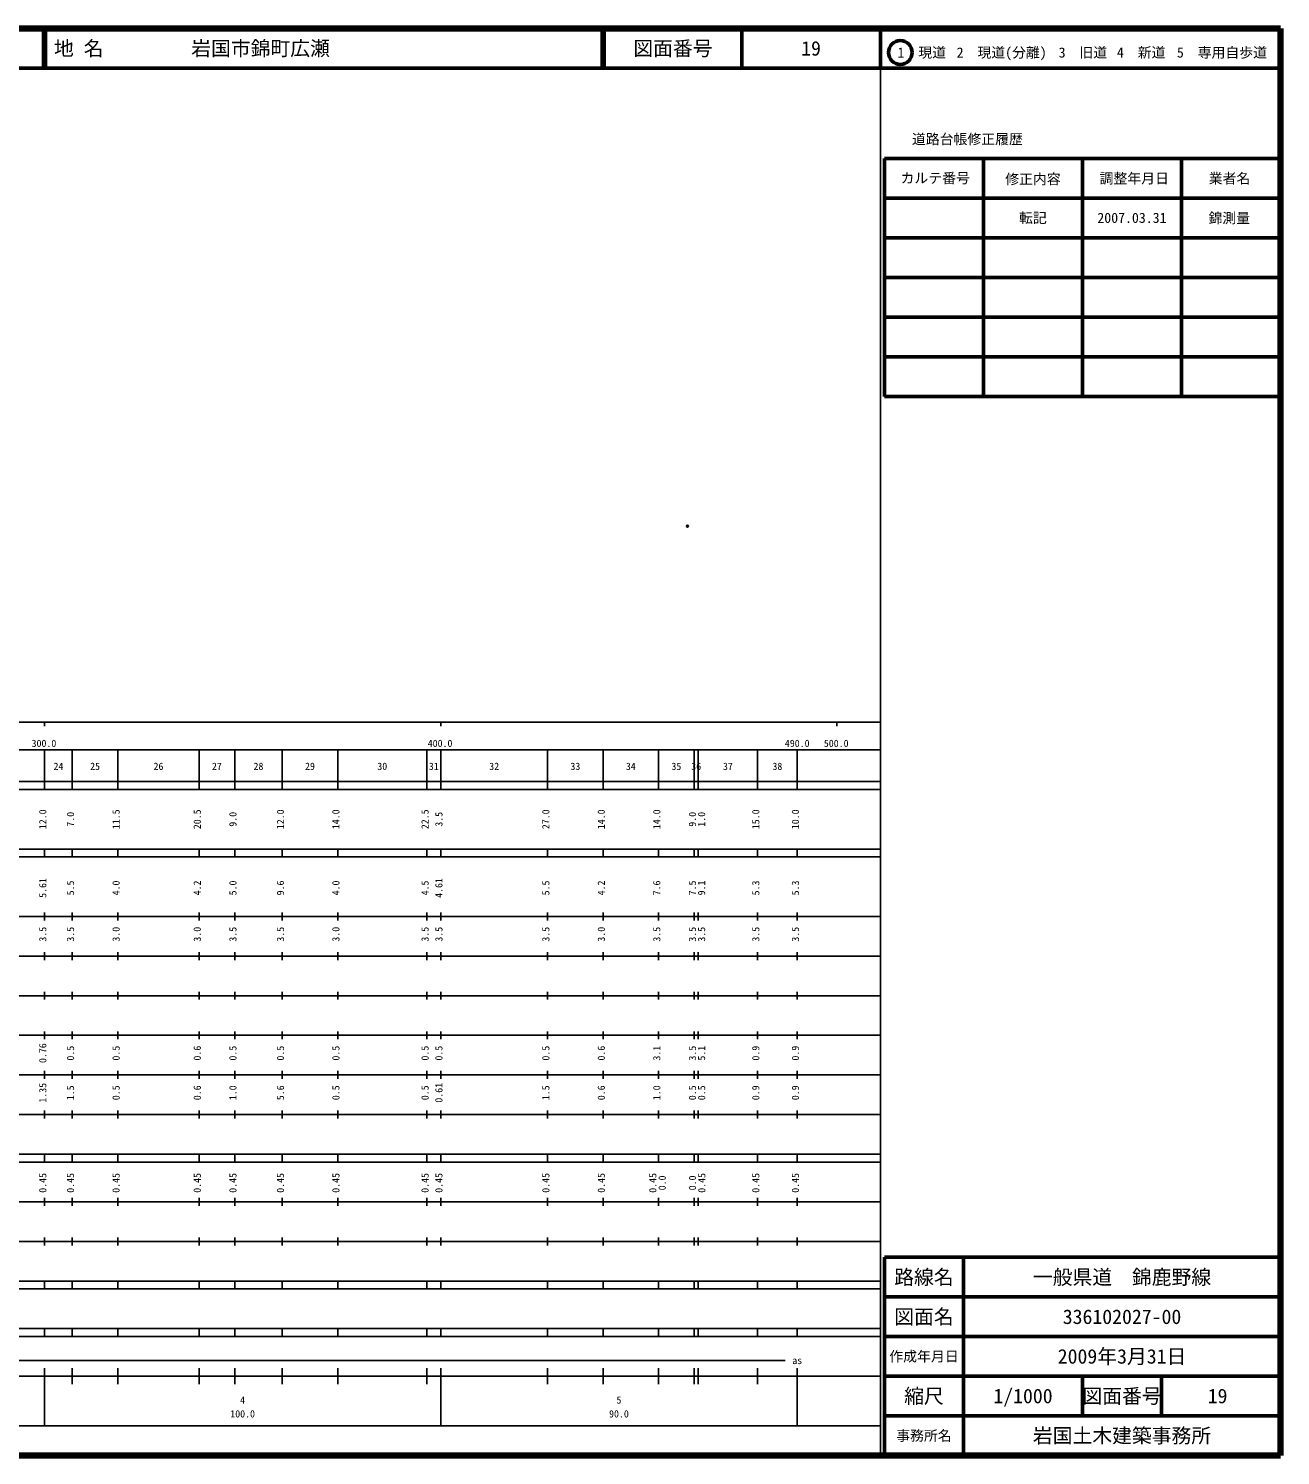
# Model space of a CAD drawing. Units: millimetres on the paper. Extents: x 40 to 680, y 20 to 380.
# Drawn here: x 363.9 to 680, y 20 to 380 of the extents above; entities that cross this region are included whole.
import ezdxf
from ezdxf.enums import TextEntityAlignment as Align

# ---------------------------------------------------------------- set-up
doc = ezdxf.new("R2010")
doc.units = ezdxf.units.MM
doc.header["$PDMODE"] = 32
doc.header["$PDSIZE"] = 0.5
doc.layers.add('M-OTRS', color=6, linetype='Continuous')
doc.layers.add('M-TTL-TXT', color=7, linetype='Continuous')
for name, color, linetype, lineweight in [('M-TTL', 2, 'Continuous', 140), ('M-TTL-BAND', 7, 'Continuous', 25), ('M-TTL-FRAM', 2, 'Continuous', 50), ('M-TTL-LINE', 7, 'Continuous', 50)]:
    doc.layers.add(name, color=color, linetype=linetype, lineweight=lineweight)
doc.styles.add('ＭＳ ゴシック', font='')
doc.styles.get('ＭＳ ゴシック').set_extended_font_data('MS Gothic')

msp = doc.modelspace()

# ---------------------------------------------------------------- linework, layer by layer
at = {"layer": 'M-OTRS'}
msp.add_point((530.276, 254.433), dxfattribs=at)
at = {"layer": 'M-TTL'}
for p, q in [((680, 380), (40, 380)), ((680, 20), (680, 380)), ((40, 20), (680, 20))]:
    msp.add_line(p, q, dxfattribs=at)
at = {"layer": 'M-TTL-BAND'}
for p, q in [((579, 20), (579, 370)), ((40, 205), (579, 205)), ((368, 205), (368, 204)), ((468, 205), (468, 204)), ((568, 205), (568, 204)), ((68, 198), (579, 198)), ((368, 188), (368, 198)), ((375, 188), (375, 198)), ((386.5, 188), (386.5, 198)), ((407, 188), (407, 198)), ((416, 188), (416, 198)), ((428, 188), (428, 198)), ((442, 188), (442, 198)), ((464.5, 188), (464.5, 198)), ((468, 188), (468, 198)), ((495, 188), (495, 198)), ((509, 188), (509, 198)), ((523, 188), (523, 198)), ((532, 188), (532, 198)), ((533, 188), (533, 198)), ((548, 188), (548, 198)), ((558, 188), (558, 198)), ((40, 190), (579, 190)), ((40, 188), (579, 188)), ((40, 173), (579, 173)), ((368, 171), (368, 173)), ((375, 171), (375, 173)), ((386.5, 171), (386.5, 173)), ((407, 171), (407, 173)), ((416, 171), (416, 173)), ((428, 171), (428, 173)), ((442, 171), (442, 173)), ((464.5, 171), (464.5, 173)), ((468, 171), (468, 173)), ((495, 171), (495, 173)), ((509, 171), (509, 173)), ((523, 171), (523, 173)), ((532, 171), (532, 173)), ((533, 171), (533, 173)), ((548, 171), (548, 173)), ((558, 171), (558, 173)), ((40, 171), (579, 171)), ((40, 156), (579, 156)), ((368, 155), (368, 157)), ((375, 155), (375, 157)), ((386.5, 155), (386.5, 157)), ((407, 155), (407, 157)), ((416, 155), (416, 157)), ((428, 155), (428, 157)), ((442, 155), (442, 157)), ((464.5, 155), (464.5, 157)), ((468, 155), (468, 157)), ((495, 155), (495, 157)), ((509, 155), (509, 157)), ((523, 155), (523, 157)), ((532, 155), (532, 157)), ((533, 155), (533, 157)), ((548, 155), (548, 157)), ((558, 155), (558, 157)), ((46, 146), (579, 146)), ((368, 145), (368, 147)), ((375, 145), (375, 147)), ((386.5, 145), (386.5, 147)), ((407, 145), (407, 147)), ((416, 145), (416, 147)), ((428, 145), (428, 147)), ((442, 145), (442, 147)), ((464.5, 145), (464.5, 147)), ((468, 145), (468, 147)), ((495, 145), (495, 147)), ((509, 145), (509, 147)), ((523, 145), (523, 147)), ((532, 145), (532, 147)), ((533, 145), (533, 147)), ((548, 145), (548, 147)), ((558, 145), (558, 147)), ((368, 135), (368, 137)), ((375, 135), (375, 137)), ((386.5, 135), (386.5, 137)), ((407, 135), (407, 137)), ((416, 135), (416, 137)), ((428, 135), (428, 137)), ((442, 135), (442, 137)), ((464.5, 135), (464.5, 137)), ((468, 135), (468, 137)), ((495, 135), (495, 137)), ((509, 135), (509, 137)), ((523, 135), (523, 137)), ((532, 135), (532, 137)), ((533, 135), (533, 137)), ((548, 135), (548, 137)), ((558, 135), (558, 137)), ((52, 136), (579, 136)), ((46, 126), (579, 126)), ((368, 125), (368, 127)), ((375, 125), (375, 127)), ((386.5, 125), (386.5, 127)), ((407, 125), (407, 127)), ((416, 125), (416, 127)), ((428, 125), (428, 127)), ((442, 125), (442, 127)), ((464.5, 125), (464.5, 127)), ((468, 125), (468, 127)), ((495, 125), (495, 127)), ((509, 125), (509, 127)), ((523, 125), (523, 127)), ((532, 125), (532, 127)), ((533, 125), (533, 127)), ((548, 125), (548, 127)), ((558, 125), (558, 127)), ((52, 116), (579, 116)), ((368, 115), (368, 117)), ((375, 115), (375, 117)), ((386.5, 115), (386.5, 117)), ((407, 115), (407, 117)), ((416, 115), (416, 117)), ((428, 115), (428, 117)), ((442, 115), (442, 117)), ((464.5, 115), (464.5, 117)), ((468, 115), (468, 117)), ((495, 115), (495, 117)), ((509, 115), (509, 117)), ((523, 115), (523, 117)), ((532, 115), (532, 117)), ((533, 115), (533, 117)), ((548, 115), (548, 117)), ((558, 115), (558, 117)), ((46, 106), (579, 106)), ((368, 105), (368, 107)), ((375, 105), (375, 107)), ((386.5, 105), (386.5, 107)), ((407, 105), (407, 107)), ((416, 105), (416, 107)), ((428, 105), (428, 107)), ((442, 105), (442, 107)), ((464.5, 105), (464.5, 107)), ((468, 105), (468, 107)), ((495, 105), (495, 107)), ((509, 105), (509, 107)), ((523, 105), (523, 107)), ((532, 105), (532, 107)), ((533, 105), (533, 107)), ((548, 105), (548, 107)), ((558, 105), (558, 107)), ((40, 96), (579, 96)), ((40, 94), (579, 94)), ((368, 94), (368, 96)), ((375, 94), (375, 96)), ((386.5, 94), (386.5, 96)), ((407, 94), (407, 96)), ((416, 94), (416, 96)), ((428, 94), (428, 96)), ((442, 94), (442, 96)), ((464.5, 94), (464.5, 96)), ((468, 94), (468, 96)), ((495, 94), (495, 96)), ((509, 94), (509, 96)), ((523, 94), (523, 96)), ((532, 94), (532, 96)), ((533, 94), (533, 96)), ((548, 94), (548, 96)), ((558, 94), (558, 96)), ((49, 84), (579, 84)), ((368, 83), (368, 85)), ((375, 83), (375, 85)), ((386.5, 83), (386.5, 85)), ((407, 83), (407, 85)), ((416, 83), (416, 85)), ((428, 83), (428, 85)), ((442, 83), (442, 85)), ((464.5, 83), (464.5, 85)), ((468, 83), (468, 85)), ((495, 83), (495, 85)), ((509, 83), (509, 85)), ((523, 83), (523, 85)), ((532, 83), (532, 85)), ((533, 83), (533, 85)), ((548, 83), (548, 85)), ((558, 83), (558, 85)), ((40, 74), (579, 74)), ((368, 73), (368, 75)), ((375, 73), (375, 75)), ((386.5, 73), (386.5, 75)), ((407, 73), (407, 75)), ((416, 73), (416, 75)), ((428, 73), (428, 75)), ((442, 73), (442, 75)), ((464.5, 73), (464.5, 75)), ((468, 73), (468, 75)), ((495, 73), (495, 75)), ((509, 73), (509, 75)), ((523, 73), (523, 75)), ((532, 73), (532, 75)), ((533, 73), (533, 75)), ((548, 73), (548, 75)), ((558, 73), (558, 75)), ((40, 64), (579, 64)), ((40, 62), (579, 62)), ((368, 62), (368, 64)), ((375, 62), (375, 64)), ((386.5, 62), (386.5, 64)), ((407, 62), (407, 64)), ((416, 62), (416, 64)), ((428, 62), (428, 64)), ((442, 62), (442, 64)), ((464.5, 62), (464.5, 64)), ((468, 62), (468, 64)), ((495, 62), (495, 64)), ((509, 62), (509, 64)), ((523, 62), (523, 64)), ((532, 62), (532, 64)), ((533, 62), (533, 64)), ((548, 62), (548, 64)), ((558, 62), (558, 64)), ((40, 52), (579, 52)), ((368, 50), (368, 52)), ((375, 50), (375, 52)), ((386.5, 50), (386.5, 52)), ((407, 50), (407, 52)), ((416, 50), (416, 52)), ((428, 50), (428, 52)), ((442, 50), (442, 52)), ((464.5, 50), (464.5, 52)), ((468, 50), (468, 52)), ((495, 50), (495, 52)), ((509, 50), (509, 52)), ((523, 50), (523, 52)), ((532, 50), (532, 52)), ((533, 50), (533, 52)), ((548, 50), (548, 52)), ((558, 50), (558, 52)), ((40, 50), (579, 50)), ((71, 44), (555, 44)), ((40, 40), (579, 40)), ((368, 27.5), (368, 42)), ((375, 38), (375, 42)), ((386.5, 38), (386.5, 42)), ((407, 38), (407, 42)), ((416, 38), (416, 42)), ((428, 38), (428, 42)), ((442, 38), (442, 42)), ((464.5, 38), (464.5, 42)), ((468, 27.5), (468, 42)), ((495, 38), (495, 42)), ((509, 38), (509, 42)), ((523, 38), (523, 42)), ((532, 38), (532, 42)), ((533, 38), (533, 42)), ((548, 38), (548, 42)), ((558, 27.5), (558, 42)), ((68, 27.5), (579, 27.5))]:
    msp.add_line(p, q, dxfattribs=at)
at = {"layer": 'M-TTL-FRAM'}
for p, q in [((580, 347.197), (580, 287.197)), ((580, 347.197), (680, 347.197)), ((580, 287.197), (680, 287.197)), ((680, 70), (580, 70)), ((580, 70), (580, 20))]:
    msp.add_line(p, q, dxfattribs=at)
at = {"layer": 'M-TTL-LINE'}
for p, q in [((367.75, 380), (367.75, 370)), ((368.25, 380), (368.25, 370)), ((508.747, 380), (508.747, 370)), ((509.247, 380), (509.247, 370)), ((543.997, 380), (543.997, 370)), ((579, 380), (579, 370)), ((40, 370), (680, 370)), ((605, 347.197), (605, 287.197)), ((630, 347.197), (630, 287.197)), ((655, 347.197), (655, 287.197)), ((580, 337.197), (680, 337.197)), ((580, 327.197), (680, 327.197)), ((580, 317.197), (680, 317.197)), ((580, 307.197), (680, 307.197)), ((580, 297.197), (680, 297.197)), ((600, 70), (600, 20)), ((680, 60), (580, 60)), ((680, 50), (580, 50)), ((680, 40), (580, 40)), ((630, 40), (630, 30)), ((650, 40), (650, 30)), ((680, 30), (580, 30))]:
    msp.add_line(p, q, dxfattribs=at)
msp.add_circle((584.031, 373.958), 3, dxfattribs=at)

# ---------------------------------------------------------------- texts
at = {"layer": 'M-TTL-BAND', "style": 'ＭＳ ゴシック'}
for s, p in [('300.0', (367.844, 198.195)), ('400.0', (467.844, 198.195)), ('490.0', (558, 198.195)), ('500.0', (567.844, 198.195)), ('24', (371.5, 192.405)), ('25', (380.75, 192.405)), ('26', (396.75, 192.405)), ('27', (411.5, 192.405)), ('28', (422, 192.405)), ('29', (435, 192.405)), ('30', (453.25, 192.405)), ('31', (466.25, 192.405)), ('32', (481.5, 192.405)), ('33', (502, 192.405)), ('34', (516, 192.405)), ('35', (527.5, 192.405)), ('36', (532.5, 192.405)), ('37', (540.5, 192.405)), ('38', (553, 192.405)), ('as', (558, 42.5)), ('4', (418, 32.523)), ('5', (513, 32.523)), ('100.0', (418, 29.033)), ('90.0', (513, 29.033))]:
    msp.add_text(s, height=1.833, dxfattribs=at).set_placement(p, align=Align.BOTTOM_CENTER)
for s, p in [('12.0', (369, 180.5)), ('7.0', (376, 180.5)), ('11.5', (387.5, 180.5)), ('20.5', (408, 180.5)), ('9.0', (417, 180.5)), ('12.0', (429, 180.5)), ('14.0', (443, 180.5)), ('22.5', (465.5, 180.5)), ('3.5', (469, 180.5)), ('27.0', (496, 180.5)), ('14.0', (510, 180.5)), ('14.0', (524, 180.5)), ('9.0', (533, 180.5)), ('1.0', (535.317, 180.5)), ('15.0', (549, 180.5)), ('10.0', (559, 180.5)), ('5.61', (369, 163.174)), ('5.5', (376, 163.174)), ('4.0', (387.5, 163.174)), ('4.2', (408, 163.174)), ('5.0', (417, 163.174)), ('9.6', (429, 163.174)), ('4.0', (443, 163.174)), ('4.5', (465.5, 163.174)), ('4.61', (469, 163.174)), ('5.5', (496, 163.174)), ('4.2', (510, 163.174)), ('7.6', (524, 163.174)), ('7.5', (533, 163.174)), ('9.1', (535.317, 163.174)), ('5.3', (549, 163.174)), ('5.3', (559, 163.174)), ('3.5', (369, 151.5)), ('3.5', (376, 151.5)), ('3.0', (387.5, 151.5)), ('3.0', (408, 151.5)), ('3.5', (417, 151.5)), ('3.5', (429, 151.5)), ('3.0', (443, 151.5)), ('3.5', (465.5, 151.5)), ('3.5', (469, 151.5)), ('3.5', (496, 151.5)), ('3.0', (510, 151.5)), ('3.5', (524, 151.5)), ('3.5', (533, 151.5)), ('3.5', (535.317, 151.5)), ('3.5', (549, 151.5)), ('3.5', (559, 151.5)), ('0.76', (369, 121.5)), ('0.5', (376, 121.5)), ('0.5', (387.5, 121.5)), ('0.6', (408, 121.5)), ('0.5', (417, 121.5)), ('0.5', (429, 121.5)), ('0.5', (443, 121.5)), ('0.5', (465.5, 121.5)), ('0.5', (469, 121.5)), ('0.5', (496, 121.5)), ('0.6', (510, 121.5)), ('3.1', (524, 121.5)), ('3.5', (533, 121.5)), ('5.1', (535.317, 121.5)), ('0.9', (549, 121.5)), ('0.9', (559, 121.5)), ('1.35', (369, 111.5)), ('1.5', (376, 111.5)), ('0.5', (387.5, 111.5)), ('0.6', (408, 111.5)), ('1.0', (417, 111.5)), ('5.6', (429, 111.5)), ('0.5', (443, 111.5)), ('0.5', (465.5, 111.5)), ('0.61', (469, 111.5)), ('1.5', (496, 111.5)), ('0.6', (510, 111.5)), ('1.0', (524, 111.5)), ('0.5', (533, 111.5)), ('0.5', (535.317, 111.5)), ('0.9', (549, 111.5)), ('0.9', (559, 111.5)), ('0.45', (369, 88.764)), ('0.45', (376, 88.764)), ('0.45', (387.5, 88.764)), ('0.45', (408, 88.764)), ('0.45', (417, 88.764)), ('0.45', (429, 88.764)), ('0.45', (443, 88.764)), ('0.45', (465.5, 88.764)), ('0.45', (469, 88.764)), ('0.45', (496, 88.764)), ('0.45', (510, 88.764)), ('0.45', (523, 88.764)), ('0.0', (525.37, 88.764)), ('0.0', (533, 88.764)), ('0.45', (535.37, 88.764)), ('0.45', (549, 88.764)), ('0.45', (559, 88.764))]:
    msp.add_text(s, height=1.833, rotation=90, dxfattribs=at).set_placement(p, align=Align.BOTTOM_CENTER)
at = {"layer": 'M-TTL-TXT', "style": 'ＭＳ ゴシック'}
for s, p in [('地 名', (370.38, 375)), ('岩国市錦町広瀬', (405.024, 375))]:
    msp.add_text(s, height=3.666, dxfattribs=at).set_placement(p, align=Align.MIDDLE_LEFT)
for s, height, p in [('図面番号', 3.666, (526.622, 375)), ('19', 3.666, (561.497, 375)), ('1\u3000現道', 2.566, (589.448, 373.958)), ('2\u3000現道(分離)', 2.566, (609.619, 373.958)), ('3\u3000旧道', 2.566, (630.121, 373.958)), ('4\u3000新道', 2.566, (644.824, 373.958)), ('5\u3000専用自歩道', 2.566, (665.228, 373.958)), ('道路台帳修正履歴', 2.566, (600.968, 352.113)), ('カルテ番号', 2.566, (592.839, 342.277)), ('修正内容', 2.566, (617.509, 342.023)), ('調整年月日', 2.566, (643.089, 342.197)), ('業者名', 2.566, (667.134, 342.197)), ('転記', 2.566, (617.5, 332.245)), ('2007.03.31', 2.566, (642.5, 332.245)), ('錦測量', 2.566, (667.077, 332.189)), ('路線名', 3.666, (590, 65)), ('路線名', 3.666, (590, 65)), ('一般県道\u3000錦鹿野線', 3.666, (640, 65)), ('図面名', 3.666, (590, 55)), ('図面名', 3.666, (590, 55)), ('336102027-00', 3.666, (640, 55)), ('2009年3月31日', 3.666, (640, 45)), ('作成年月日', 2.566, (590, 45)), ('作成年月日', 2.566, (590, 45)), ('縮尺', 3.666, (590, 35)), ('縮尺', 3.666, (590, 35)), ('1/1000', 3.666, (615, 35)), ('図面番号', 3.666, (640, 35)), ('図面番号', 3.666, (640, 35)), ('19', 3.666, (664.125, 35)), ('事務所名', 2.566, (590, 25)), ('事務所名', 2.566, (590, 25)), ('岩国土木建築事務所', 3.666, (640, 25))]:
    msp.add_text(s, height=height, dxfattribs=at).set_placement(p, align=Align.MIDDLE_CENTER)

doc.saveas('drawing.dxf')
